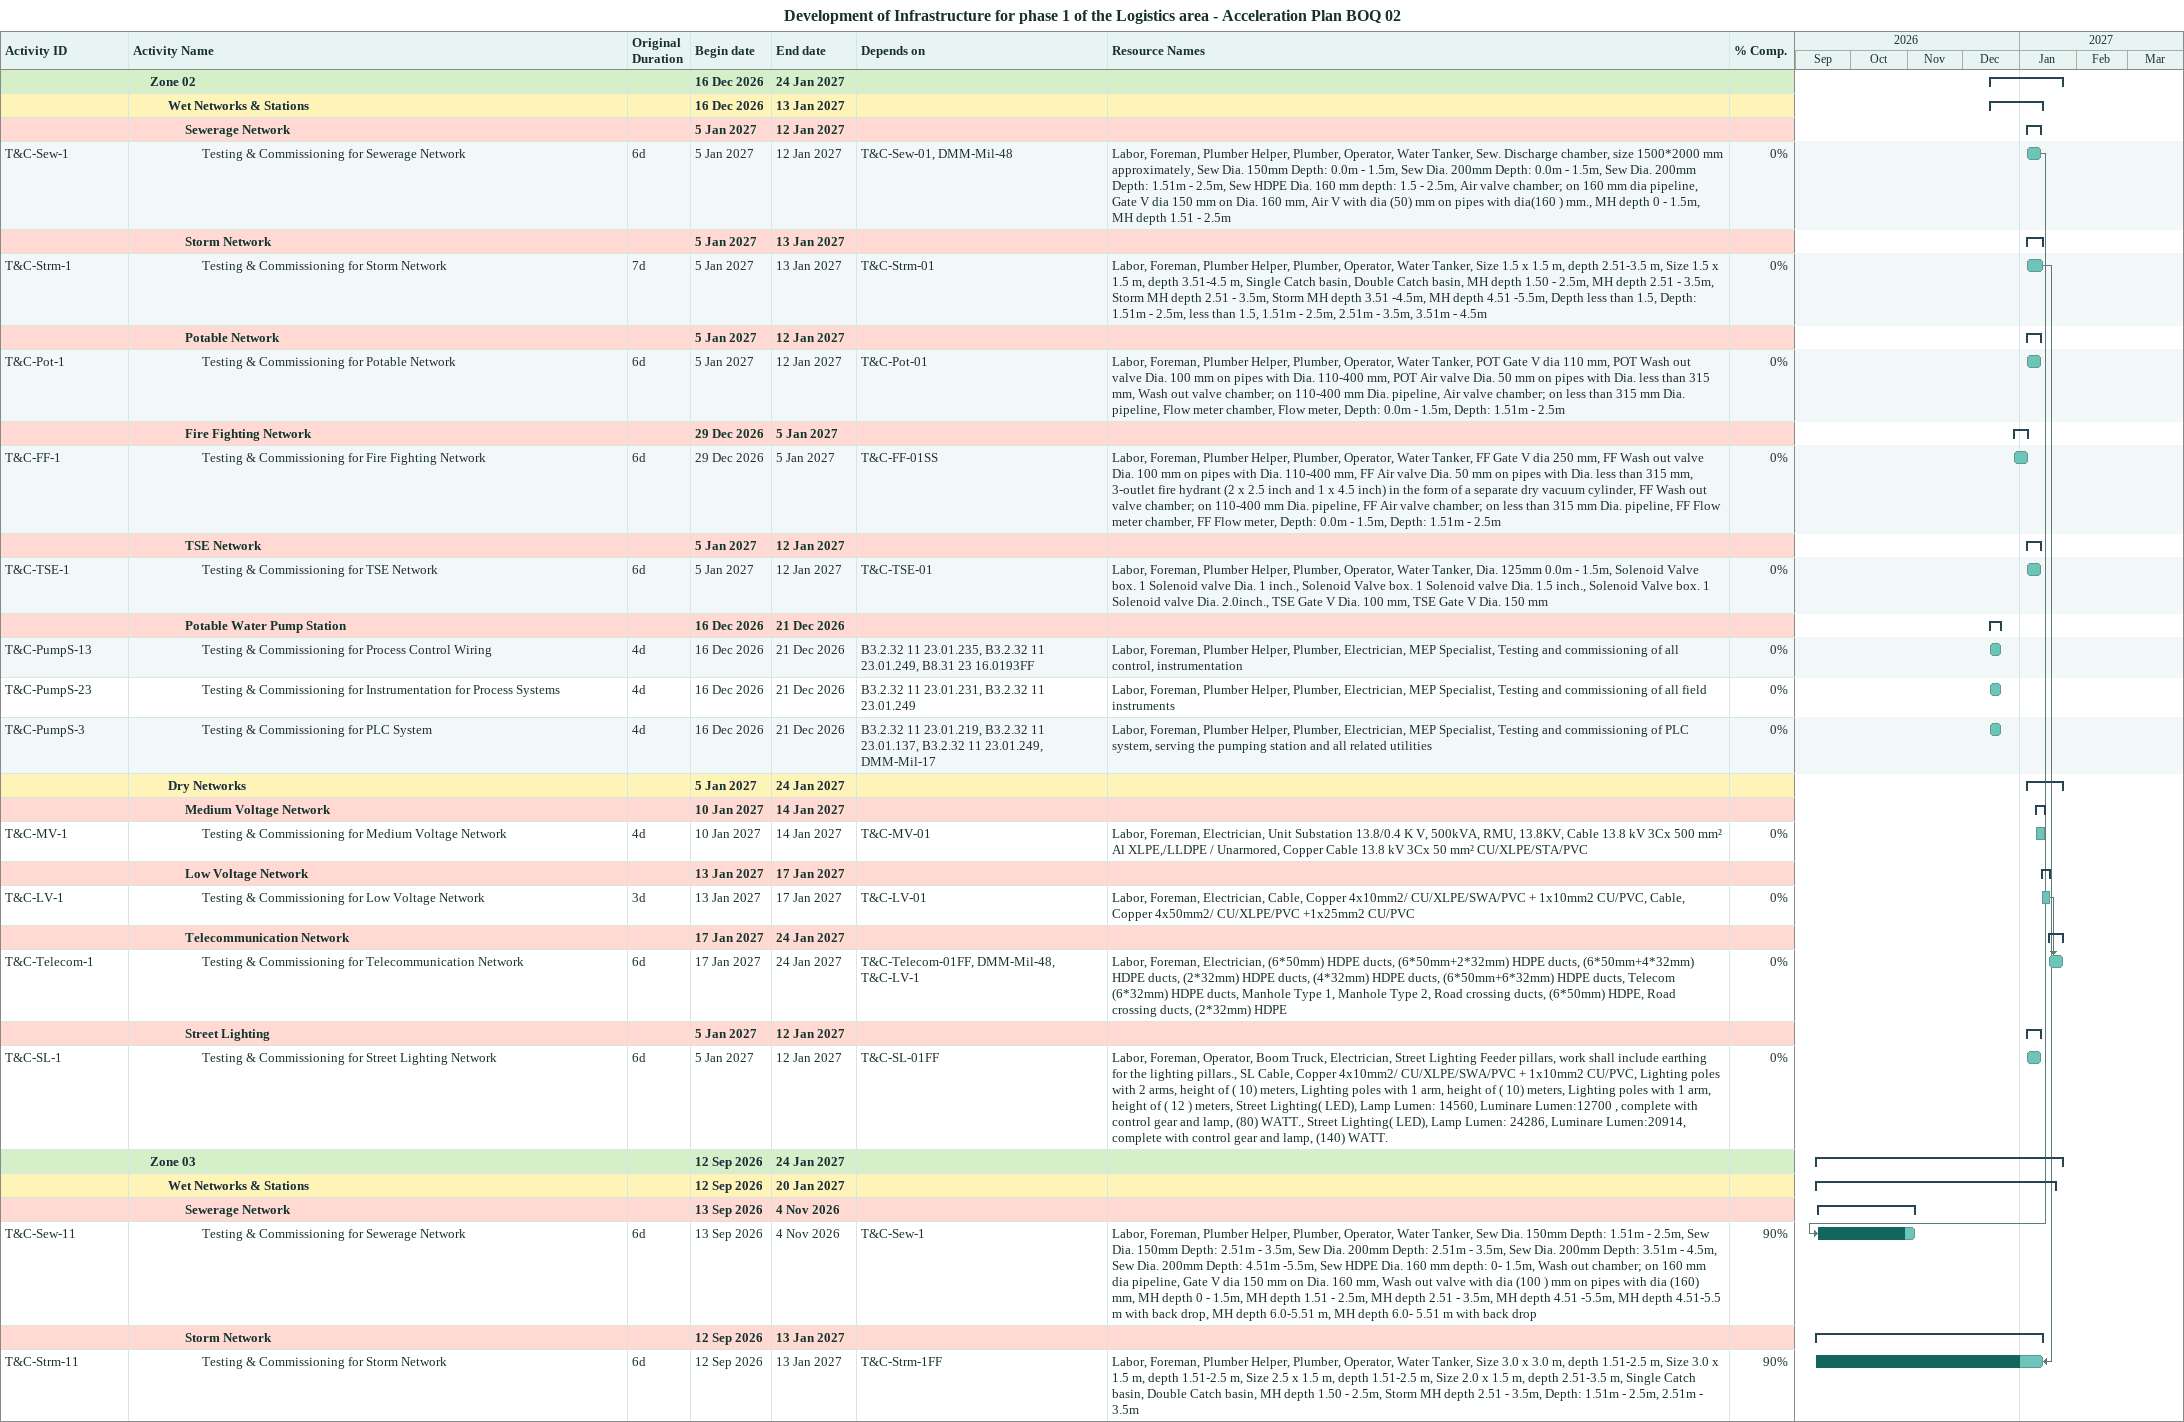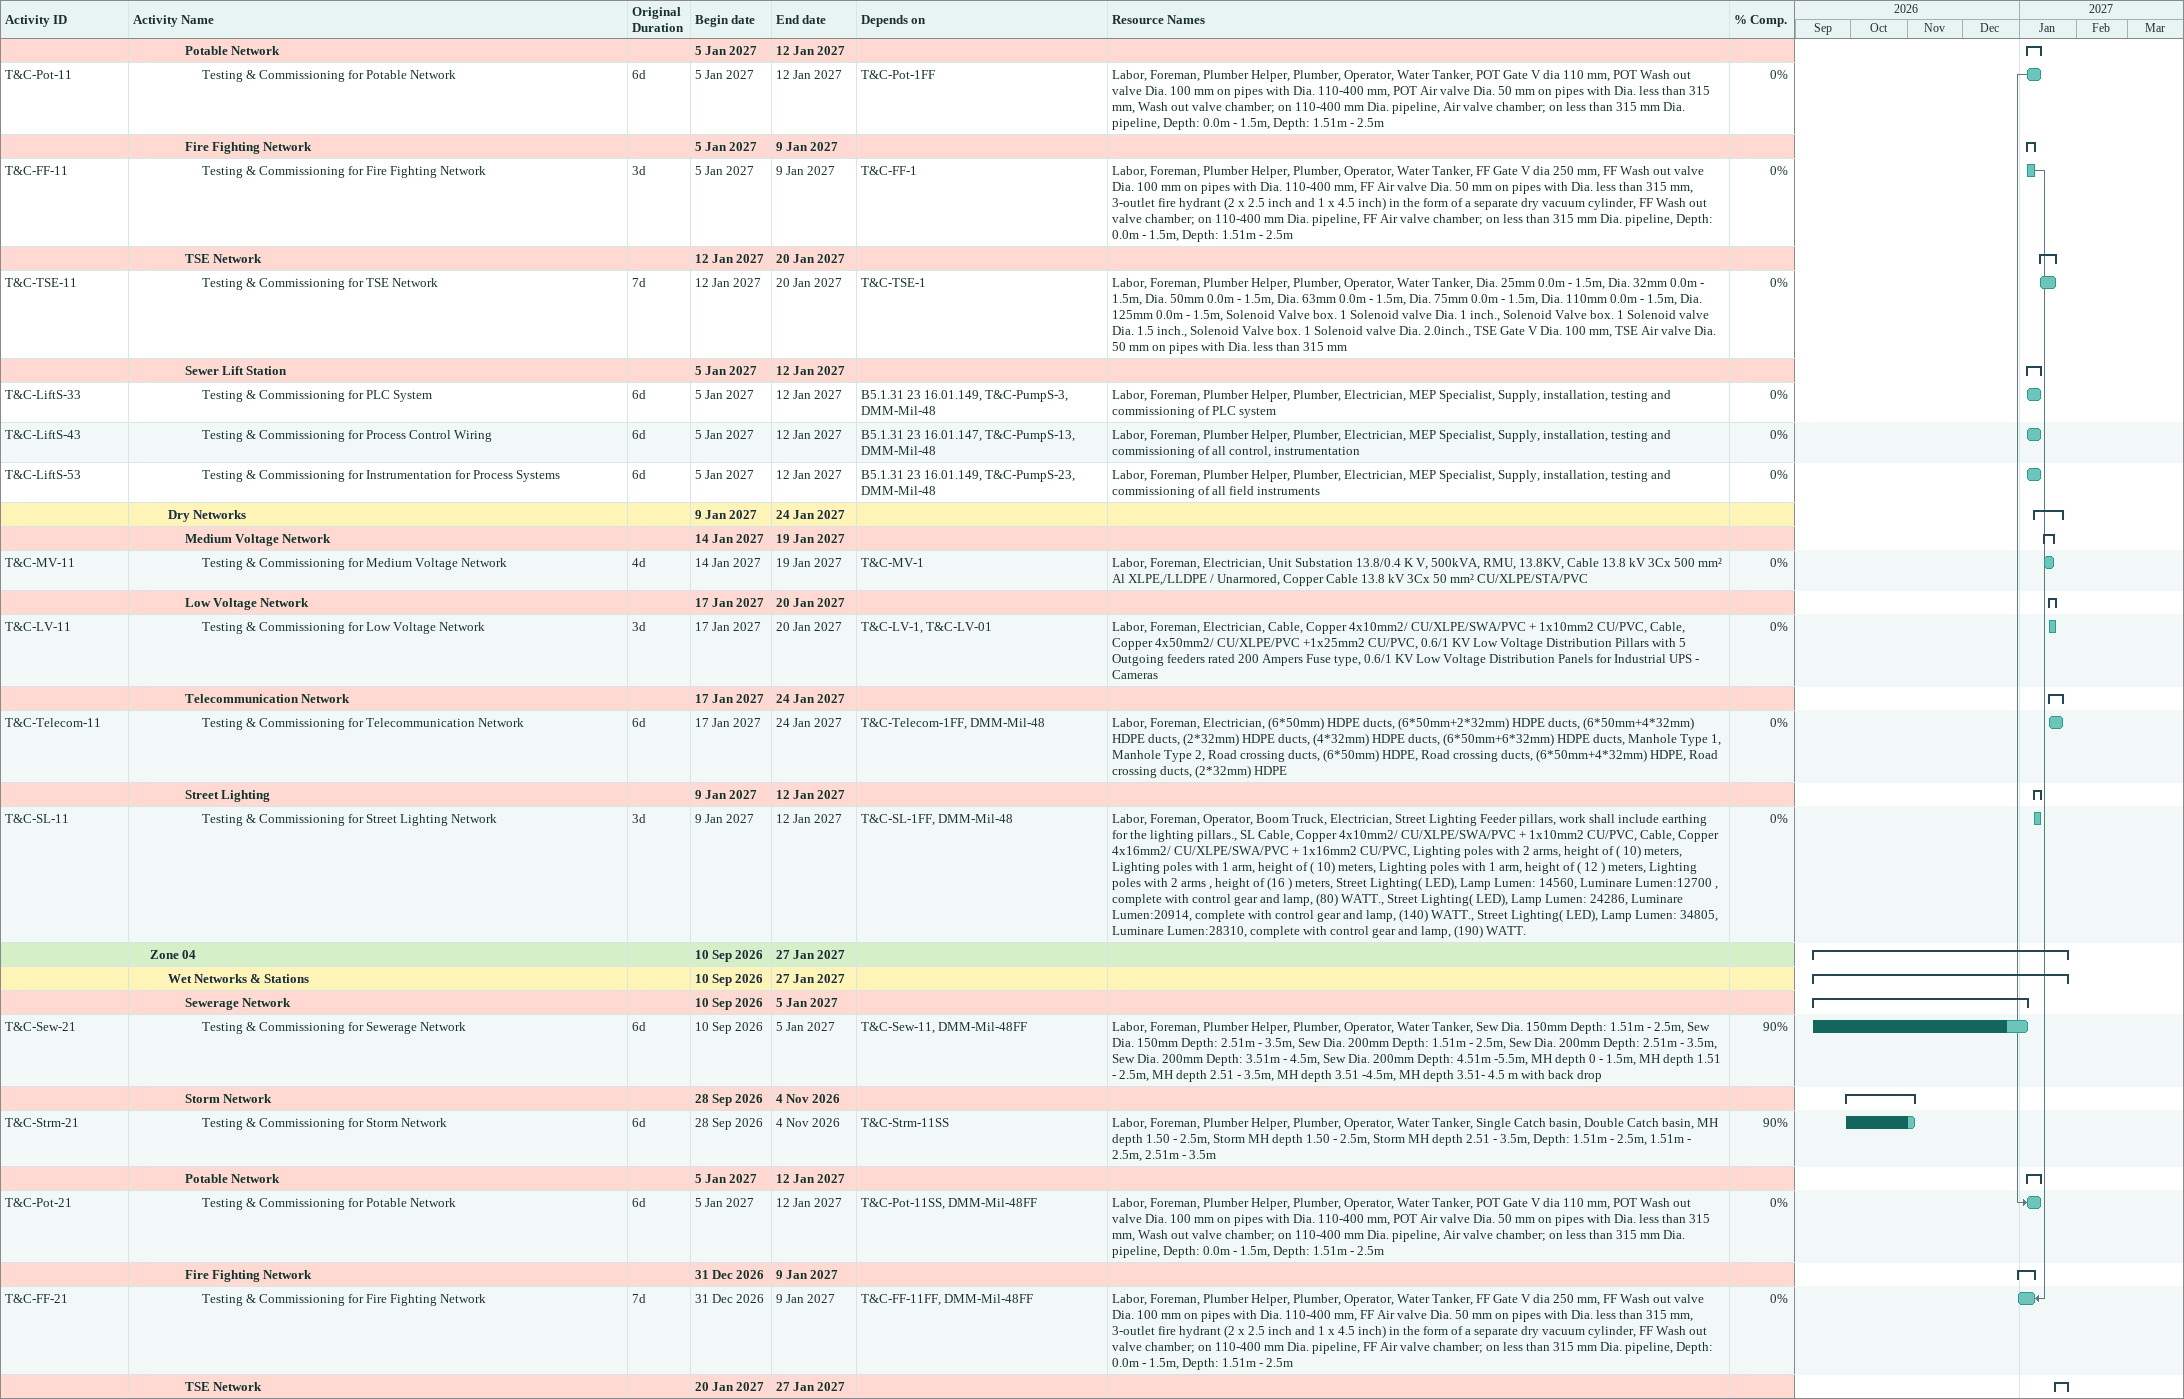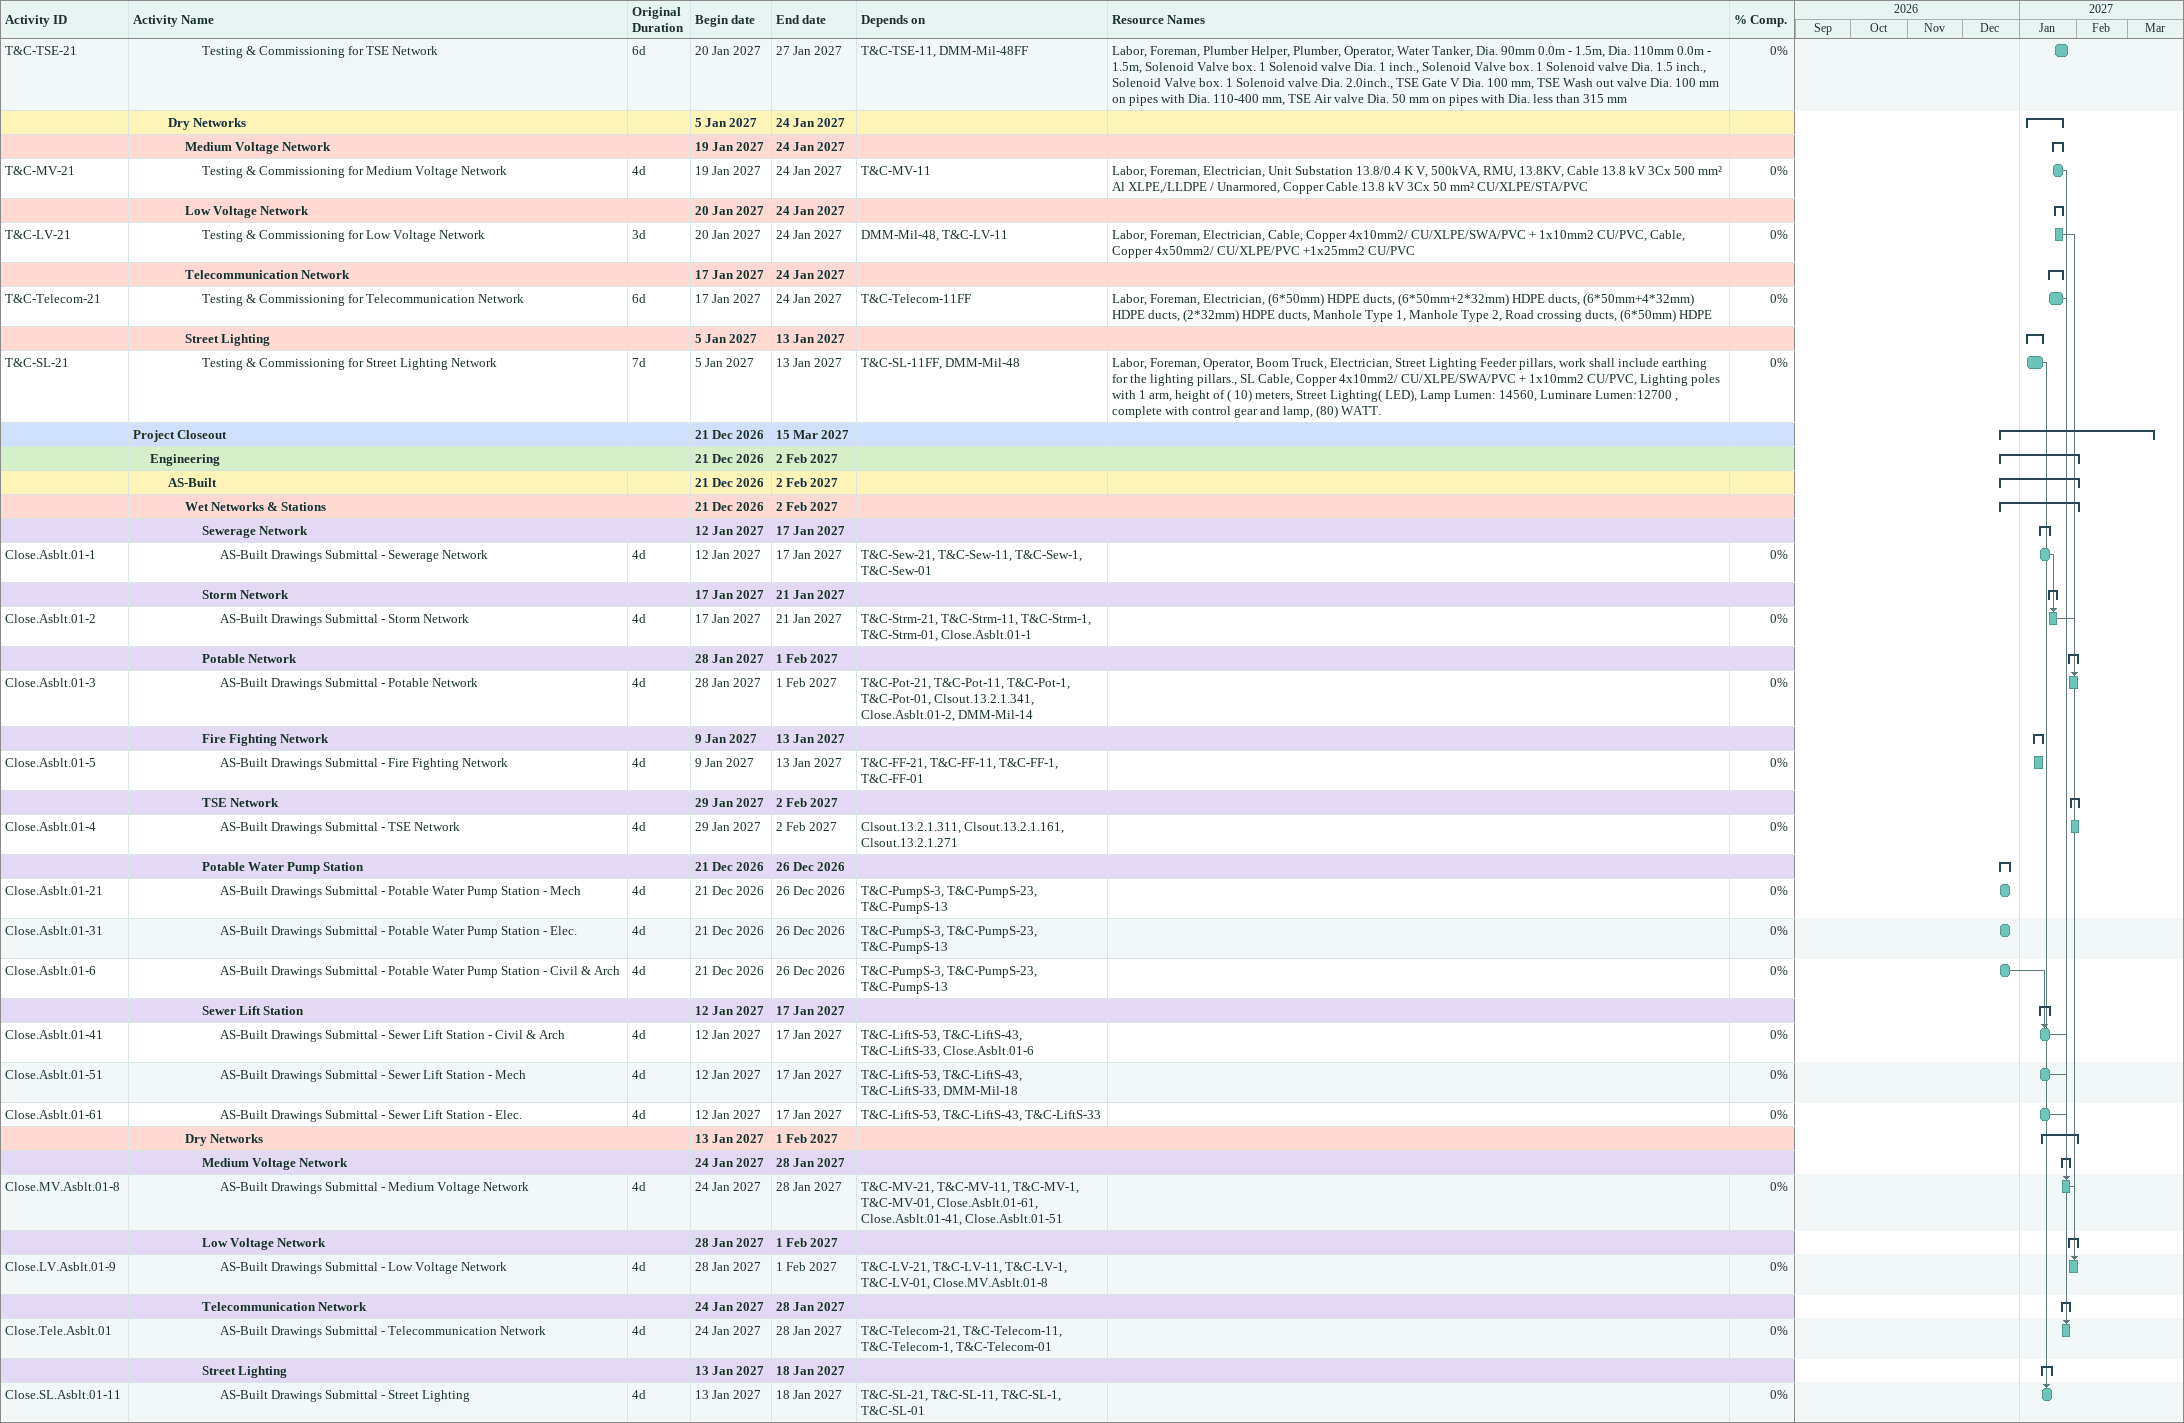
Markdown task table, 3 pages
Development of Infrastructure for phase 1 of the Logistics area - Acceleration Plan BOQ 02

| ID | Level | Task | Original duration | Start | Finish | Predecessors | Resources | % complete |
|---|---|---|---|---|---|---|---|---|
|  | 2 | **Zone 02** |  | 2026-12-16 | 2027-01-24 |  |  |  |
|  | 3 | **Wet Networks & Stations** |  | 2026-12-16 | 2027-01-13 |  |  |  |
|  | 4 | **Sewerage Network** |  | 2027-01-05 | 2027-01-12 |  |  |  |
| T&C-Sew-1 | 5 | Testing & Commissioning for Sewerage Network | 6d | 2027-01-05 | 2027-01-12 | T&C-Sew-01, DMM-Mil-48 | Labor, Foreman, Plumber Helper, Plumber, Operator, Water Tanker, Sew. Discharge chamber, size 1500*2000 mm approximately, Sew Dia. 150mm Depth: 0.0m - 1.5m, Sew Dia. 200mm Depth: 0.0m - 1.5m, Sew Dia. 200mm Depth: 1.51m - 2.5m, Sew HDPE Dia. 160 mm depth: 1.5 - 2.5m, Air valve chamber; on 160 mm dia pipeline, Gate V dia 150 mm on Dia. 160 mm, Air V with dia (50) mm on pipes with dia(160 ) mm., MH depth 0 - 1.5m, MH depth 1.51 - 2.5m | 0 |
|  | 4 | **Storm Network** |  | 2027-01-05 | 2027-01-13 |  |  |  |
| T&C-Strm-1 | 5 | Testing & Commissioning for Storm Network | 7d | 2027-01-05 | 2027-01-13 | T&C-Strm-01 | Labor, Foreman, Plumber Helper, Plumber, Operator, Water Tanker, Size 1.5 x 1.5 m, depth 2.51-3.5 m, Size 1.5 x 1.5 m, depth 3.51-4.5 m, Single Catch basin, Double Catch basin, MH depth 1.50 - 2.5m, MH depth 2.51 - 3.5m, Storm MH depth 2.51 - 3.5m, Storm MH depth 3.51 -4.5m, MH depth 4.51 -5.5m, Depth less than 1.5, Depth: 1.51m - 2.5m, less than 1.5, 1.51m - 2.5m, 2.51m - 3.5m, 3.51m - 4.5m | 0 |
|  | 4 | **Potable Network** |  | 2027-01-05 | 2027-01-12 |  |  |  |
| T&C-Pot-1 | 5 | Testing & Commissioning for Potable Network | 6d | 2027-01-05 | 2027-01-12 | T&C-Pot-01 | Labor, Foreman, Plumber Helper, Plumber, Operator, Water Tanker, POT Gate V dia 110 mm, POT Wash out valve Dia. 100 mm on pipes with Dia. 110-400 mm, POT Air valve Dia. 50 mm on pipes with Dia. less than 315 mm, Wash out valve chamber; on 110-400 mm Dia. pipeline, Air valve chamber; on less than 315 mm Dia. pipeline, Flow meter chamber, Flow meter, Depth: 0.0m - 1.5m, Depth: 1.51m - 2.5m | 0 |
|  | 4 | **Fire Fighting Network** |  | 2026-12-29 | 2027-01-05 |  |  |  |
| T&C-FF-1 | 5 | Testing & Commissioning for Fire Fighting Network | 6d | 2026-12-29 | 2027-01-05 | T&C-FF-01SS | Labor, Foreman, Plumber Helper, Plumber, Operator, Water Tanker, FF Gate V dia 250 mm, FF Wash out valve Dia. 100 mm on pipes with Dia. 110-400 mm, FF Air valve Dia. 50 mm on pipes with Dia. less than 315 mm, 3-outlet fire hydrant (2 x 2.5 inch and 1 x 4.5 inch) in the form of a separate dry vacuum cylinder, FF Wash out valve chamber; on 110-400 mm Dia. pipeline, FF Air valve chamber; on less than 315 mm Dia. pipeline, FF Flow meter chamber, FF Flow meter, Depth: 0.0m - 1.5m, Depth: 1.51m - 2.5m | 0 |
|  | 4 | **TSE Network** |  | 2027-01-05 | 2027-01-12 |  |  |  |
| T&C-TSE-1 | 5 | Testing & Commissioning for TSE Network | 6d | 2027-01-05 | 2027-01-12 | T&C-TSE-01 | Labor, Foreman, Plumber Helper, Plumber, Operator, Water Tanker, Dia. 125mm 0.0m - 1.5m, Solenoid Valve box. 1 Solenoid valve Dia. 1 inch., Solenoid Valve box. 1 Solenoid valve Dia. 1.5 inch., Solenoid Valve box. 1 Solenoid valve Dia. 2.0inch., TSE Gate V Dia. 100 mm, TSE Gate V Dia. 150 mm | 0 |
|  | 4 | **Potable Water Pump Station** |  | 2026-12-16 | 2026-12-21 |  |  |  |
| T&C-PumpS-13 | 5 | Testing & Commissioning for Process Control Wiring | 4d | 2026-12-16 | 2026-12-21 | B3.2.32 11 23.01.235, B3.2.32 11 23.01.249, B8.31 23 16.0193FF | Labor, Foreman, Plumber Helper, Plumber, Electrician, MEP Specialist, Testing and commissioning of all control, instrumentation | 0 |
| T&C-PumpS-23 | 5 | Testing & Commissioning for Instrumentation for Process Systems | 4d | 2026-12-16 | 2026-12-21 | B3.2.32 11 23.01.231, B3.2.32 11 23.01.249 | Labor, Foreman, Plumber Helper, Plumber, Electrician, MEP Specialist, Testing and commissioning of all field instruments | 0 |
| T&C-PumpS-3 | 5 | Testing & Commissioning for PLC System | 4d | 2026-12-16 | 2026-12-21 | B3.2.32 11 23.01.219, B3.2.32 11 23.01.137, B3.2.32 11 23.01.249, DMM-Mil-17 | Labor, Foreman, Plumber Helper, Plumber, Electrician, MEP Specialist, Testing and commissioning of PLC system, serving the pumping station and all related utilities | 0 |
|  | 3 | **Dry Networks** |  | 2027-01-05 | 2027-01-24 |  |  |  |
|  | 4 | **Medium Voltage Network** |  | 2027-01-10 | 2027-01-14 |  |  |  |
| T&C-MV-1 | 5 | Testing & Commissioning for Medium Voltage Network | 4d | 2027-01-10 | 2027-01-14 | T&C-MV-01 | Labor, Foreman, Electrician, Unit Substation 13.8/0.4 K V, 500kVA, RMU, 13.8KV, Cable 13.8 kV 3Cx 500 mm² Al XLPE,/LLDPE / Unarmored, Copper Cable 13.8 kV 3Cx 50 mm² CU/XLPE/STA/PVC | 0 |
|  | 4 | **Low Voltage Network** |  | 2027-01-13 | 2027-01-17 |  |  |  |
| T&C-LV-1 | 5 | Testing & Commissioning for Low Voltage Network | 3d | 2027-01-13 | 2027-01-17 | T&C-LV-01 | Labor, Foreman, Electrician, Cable, Copper 4x10mm2/ CU/XLPE/SWA/PVC + 1x10mm2 CU/PVC, Cable, Copper 4x50mm2/ CU/XLPE/PVC +1x25mm2 CU/PVC | 0 |
|  | 4 | **Telecommunication Network** |  | 2027-01-17 | 2027-01-24 |  |  |  |
| T&C-Telecom-1 | 5 | Testing & Commissioning for Telecommunication Network | 6d | 2027-01-17 | 2027-01-24 | T&C-Telecom-01FF, DMM-Mil-48, T&C-LV-1 | Labor, Foreman, Electrician, (6*50mm) HDPE ducts, (6*50mm+2*32mm) HDPE ducts, (6*50mm+4*32mm) HDPE ducts, (2*32mm) HDPE ducts, (4*32mm) HDPE ducts, (6*50mm+6*32mm) HDPE ducts, Telecom (6*32mm) HDPE ducts, Manhole Type 1, Manhole Type 2, Road crossing ducts, (6*50mm) HDPE, Road crossing ducts, (2*32mm) HDPE | 0 |
|  | 4 | **Street Lighting** |  | 2027-01-05 | 2027-01-12 |  |  |  |
| T&C-SL-1 | 5 | Testing & Commissioning for Street Lighting Network | 6d | 2027-01-05 | 2027-01-12 | T&C-SL-01FF | Labor, Foreman, Operator, Boom Truck, Electrician, Street Lighting Feeder pillars, work shall include earthing for the lighting pillars., SL Cable, Copper 4x10mm2/ CU/XLPE/SWA/PVC + 1x10mm2 CU/PVC, Lighting poles with 2 arms, height of ( 10) meters, Lighting poles with 1 arm, height of ( 10) meters, Lighting poles with 1 arm, height of ( 12 ) meters, Street Lighting( LED), Lamp Lumen: 14560, Luminare Lumen:12700 , complete with control gear and lamp, (80) WATT., Street Lighting( LED), Lamp Lumen: 24286, Luminare Lumen:20914, complete with control gear and lamp, (140) WATT. | 0 |
|  | 2 | **Zone 03** |  | 2026-09-12 | 2027-01-24 |  |  |  |
|  | 3 | **Wet Networks & Stations** |  | 2026-09-12 | 2027-01-20 |  |  |  |
|  | 4 | **Sewerage Network** |  | 2026-09-13 | 2026-11-04 |  |  |  |
| T&C-Sew-11 | 5 | Testing & Commissioning for Sewerage Network | 6d | 2026-09-13 | 2026-11-04 | T&C-Sew-1 | Labor, Foreman, Plumber Helper, Plumber, Operator, Water Tanker, Sew Dia. 150mm Depth: 1.51m - 2.5m, Sew Dia. 150mm Depth: 2.51m - 3.5m, Sew Dia. 200mm Depth: 2.51m - 3.5m, Sew Dia. 200mm Depth: 3.51m - 4.5m, Sew Dia. 200mm Depth: 4.51m -5.5m, Sew HDPE Dia. 160 mm depth: 0- 1.5m, Wash out chamber; on 160 mm dia pipeline, Gate V dia 150 mm on Dia. 160 mm, Wash out valve with dia (100 ) mm on pipes with dia (160) mm, MH depth 0 - 1.5m, MH depth 1.51 - 2.5m, MH depth 2.51 - 3.5m, MH depth 4.51 -5.5m, MH depth 4.51-5.5 m with back drop, MH depth 6.0-5.51 m, MH depth 6.0- 5.51 m with back drop | 90 |
|  | 4 | **Storm Network** |  | 2026-09-12 | 2027-01-13 |  |  |  |
| T&C-Strm-11 | 5 | Testing & Commissioning for Storm Network | 6d | 2026-09-12 | 2027-01-13 | T&C-Strm-1FF | Labor, Foreman, Plumber Helper, Plumber, Operator, Water Tanker, Size 3.0 x 3.0 m, depth 1.51-2.5 m, Size 3.0 x 1.5 m, depth 1.51-2.5 m, Size 2.5 x 1.5 m, depth 1.51-2.5 m, Size 2.0 x 1.5 m, depth 2.51-3.5 m, Single Catch basin, Double Catch basin, MH depth 1.50 - 2.5m, Storm MH depth 2.51 - 3.5m, Depth: 1.51m - 2.5m, 2.51m - 3.5m | 90 |
|  | 4 | **Potable Network** |  | 2027-01-05 | 2027-01-12 |  |  |  |
| T&C-Pot-11 | 5 | Testing & Commissioning for Potable Network | 6d | 2027-01-05 | 2027-01-12 | T&C-Pot-1FF | Labor, Foreman, Plumber Helper, Plumber, Operator, Water Tanker, POT Gate V dia 110 mm, POT Wash out valve Dia. 100 mm on pipes with Dia. 110-400 mm, POT Air valve Dia. 50 mm on pipes with Dia. less than 315 mm, Wash out valve chamber; on 110-400 mm Dia. pipeline, Air valve chamber; on less than 315 mm Dia. pipeline, Depth: 0.0m - 1.5m, Depth: 1.51m - 2.5m | 0 |
|  | 4 | **Fire Fighting Network** |  | 2027-01-05 | 2027-01-09 |  |  |  |
| T&C-FF-11 | 5 | Testing & Commissioning for Fire Fighting Network | 3d | 2027-01-05 | 2027-01-09 | T&C-FF-1 | Labor, Foreman, Plumber Helper, Plumber, Operator, Water Tanker, FF Gate V dia 250 mm, FF Wash out valve Dia. 100 mm on pipes with Dia. 110-400 mm, FF Air valve Dia. 50 mm on pipes with Dia. less than 315 mm, 3-outlet fire hydrant (2 x 2.5 inch and 1 x 4.5 inch) in the form of a separate dry vacuum cylinder, FF Wash out valve chamber; on 110-400 mm Dia. pipeline, FF Air valve chamber; on less than 315 mm Dia. pipeline, Depth: 0.0m - 1.5m, Depth: 1.51m - 2.5m | 0 |
|  | 4 | **TSE Network** |  | 2027-01-12 | 2027-01-20 |  |  |  |
| T&C-TSE-11 | 5 | Testing & Commissioning for TSE Network | 7d | 2027-01-12 | 2027-01-20 | T&C-TSE-1 | Labor, Foreman, Plumber Helper, Plumber, Operator, Water Tanker, Dia. 25mm 0.0m - 1.5m, Dia. 32mm 0.0m - 1.5m, Dia. 50mm 0.0m - 1.5m, Dia. 63mm 0.0m - 1.5m, Dia. 75mm 0.0m - 1.5m, Dia. 110mm 0.0m - 1.5m, Dia. 125mm 0.0m - 1.5m, Solenoid Valve box. 1 Solenoid valve Dia. 1 inch., Solenoid Valve box. 1 Solenoid valve Dia. 1.5 inch., Solenoid Valve box. 1 Solenoid valve Dia. 2.0inch., TSE Gate V Dia. 100 mm, TSE Air valve Dia. 50 mm on pipes with Dia. less than 315 mm | 0 |
|  | 4 | **Sewer Lift Station** |  | 2027-01-05 | 2027-01-12 |  |  |  |
| T&C-LiftS-33 | 5 | Testing & Commissioning for PLC System | 6d | 2027-01-05 | 2027-01-12 | B5.1.31 23 16.01.149, T&C-PumpS-3, DMM-Mil-48 | Labor, Foreman, Plumber Helper, Plumber, Electrician, MEP Specialist, Supply, installation, testing and commissioning of PLC system | 0 |
| T&C-LiftS-43 | 5 | Testing & Commissioning for Process Control Wiring | 6d | 2027-01-05 | 2027-01-12 | B5.1.31 23 16.01.147, T&C-PumpS-13, DMM-Mil-48 | Labor, Foreman, Plumber Helper, Plumber, Electrician, MEP Specialist, Supply, installation, testing and commissioning of all control, instrumentation | 0 |
| T&C-LiftS-53 | 5 | Testing & Commissioning for Instrumentation for Process Systems | 6d | 2027-01-05 | 2027-01-12 | B5.1.31 23 16.01.149, T&C-PumpS-23, DMM-Mil-48 | Labor, Foreman, Plumber Helper, Plumber, Electrician, MEP Specialist, Supply, installation, testing and commissioning of all field instruments | 0 |
|  | 3 | **Dry Networks** |  | 2027-01-09 | 2027-01-24 |  |  |  |
|  | 4 | **Medium Voltage Network** |  | 2027-01-14 | 2027-01-19 |  |  |  |
| T&C-MV-11 | 5 | Testing & Commissioning for Medium Voltage Network | 4d | 2027-01-14 | 2027-01-19 | T&C-MV-1 | Labor, Foreman, Electrician, Unit Substation 13.8/0.4 K V, 500kVA, RMU, 13.8KV, Cable 13.8 kV 3Cx 500 mm² Al XLPE,/LLDPE / Unarmored, Copper Cable 13.8 kV 3Cx 50 mm² CU/XLPE/STA/PVC | 0 |
|  | 4 | **Low Voltage Network** |  | 2027-01-17 | 2027-01-20 |  |  |  |
| T&C-LV-11 | 5 | Testing & Commissioning for Low Voltage Network | 3d | 2027-01-17 | 2027-01-20 | T&C-LV-1, T&C-LV-01 | Labor, Foreman, Electrician, Cable, Copper 4x10mm2/ CU/XLPE/SWA/PVC + 1x10mm2 CU/PVC, Cable, Copper 4x50mm2/ CU/XLPE/PVC +1x25mm2 CU/PVC, 0.6/1 KV Low Voltage Distribution Pillars with 5 Outgoing feeders rated 200 Ampers Fuse type, 0.6/1 KV Low Voltage Distribution Panels for Industrial UPS - Cameras | 0 |
|  | 4 | **Telecommunication Network** |  | 2027-01-17 | 2027-01-24 |  |  |  |
| T&C-Telecom-11 | 5 | Testing & Commissioning for Telecommunication Network | 6d | 2027-01-17 | 2027-01-24 | T&C-Telecom-1FF, DMM-Mil-48 | Labor, Foreman, Electrician, (6*50mm) HDPE ducts, (6*50mm+2*32mm) HDPE ducts, (6*50mm+4*32mm) HDPE ducts, (2*32mm) HDPE ducts, (4*32mm) HDPE ducts, (6*50mm+6*32mm) HDPE ducts, Manhole Type 1, Manhole Type 2, Road crossing ducts, (6*50mm) HDPE, Road crossing ducts, (6*50mm+4*32mm) HDPE, Road crossing ducts, (2*32mm) HDPE | 0 |
|  | 4 | **Street Lighting** |  | 2027-01-09 | 2027-01-12 |  |  |  |
| T&C-SL-11 | 5 | Testing & Commissioning for Street Lighting Network | 3d | 2027-01-09 | 2027-01-12 | T&C-SL-1FF, DMM-Mil-48 | Labor, Foreman, Operator, Boom Truck, Electrician, Street Lighting Feeder pillars, work shall include earthing for the lighting pillars., SL Cable, Copper 4x10mm2/ CU/XLPE/SWA/PVC + 1x10mm2 CU/PVC, Cable, Copper 4x16mm2/ CU/XLPE/SWA/PVC + 1x16mm2 CU/PVC, Lighting poles with 2 arms, height of ( 10) meters, Lighting poles with 1 arm, height of ( 10) meters, Lighting poles with 1 arm, height of ( 12 ) meters, Lighting poles with 2 arms , height of (16 ) meters, Street Lighting( LED), Lamp Lumen: 14560, Luminare Lumen:12700 , complete with control gear and lamp, (80) WATT., Street Lighting( LED), Lamp Lumen: 24286, Luminare Lumen:20914, complete with control gear and lamp, (140) WATT., Street Lighting( LED), Lamp Lumen: 34805, Luminare Lumen:28310, complete with control gear and lamp, (190) WATT. | 0 |
|  | 2 | **Zone 04** |  | 2026-09-10 | 2027-01-27 |  |  |  |
|  | 3 | **Wet Networks & Stations** |  | 2026-09-10 | 2027-01-27 |  |  |  |
|  | 4 | **Sewerage Network** |  | 2026-09-10 | 2027-01-05 |  |  |  |
| T&C-Sew-21 | 5 | Testing & Commissioning for Sewerage Network | 6d | 2026-09-10 | 2027-01-05 | T&C-Sew-11, DMM-Mil-48FF | Labor, Foreman, Plumber Helper, Plumber, Operator, Water Tanker, Sew Dia. 150mm Depth: 1.51m - 2.5m, Sew Dia. 150mm Depth: 2.51m - 3.5m, Sew Dia. 200mm Depth: 1.51m - 2.5m, Sew Dia. 200mm Depth: 2.51m - 3.5m, Sew Dia. 200mm Depth: 3.51m - 4.5m, Sew Dia. 200mm Depth: 4.51m -5.5m, MH depth 0 - 1.5m, MH depth 1.51 - 2.5m, MH depth 2.51 - 3.5m, MH depth 3.51 -4.5m, MH depth 3.51- 4.5 m with back drop | 90 |
|  | 4 | **Storm Network** |  | 2026-09-28 | 2026-11-04 |  |  |  |
| T&C-Strm-21 | 5 | Testing & Commissioning for Storm Network | 6d | 2026-09-28 | 2026-11-04 | T&C-Strm-11SS | Labor, Foreman, Plumber Helper, Plumber, Operator, Water Tanker, Single Catch basin, Double Catch basin, MH depth 1.50 - 2.5m, Storm MH depth 1.50 - 2.5m, Storm MH depth 2.51 - 3.5m, Depth: 1.51m - 2.5m, 1.51m - 2.5m, 2.51m - 3.5m | 90 |
|  | 4 | **Potable Network** |  | 2027-01-05 | 2027-01-12 |  |  |  |
| T&C-Pot-21 | 5 | Testing & Commissioning for Potable Network | 6d | 2027-01-05 | 2027-01-12 | T&C-Pot-11SS, DMM-Mil-48FF | Labor, Foreman, Plumber Helper, Plumber, Operator, Water Tanker, POT Gate V dia 110 mm, POT Wash out valve Dia. 100 mm on pipes with Dia. 110-400 mm, POT Air valve Dia. 50 mm on pipes with Dia. less than 315 mm, Wash out valve chamber; on 110-400 mm Dia. pipeline, Air valve chamber; on less than 315 mm Dia. pipeline, Depth: 0.0m - 1.5m, Depth: 1.51m - 2.5m | 0 |
|  | 4 | **Fire Fighting Network** |  | 2026-12-31 | 2027-01-09 |  |  |  |
| T&C-FF-21 | 5 | Testing & Commissioning for Fire Fighting Network | 7d | 2026-12-31 | 2027-01-09 | T&C-FF-11FF, DMM-Mil-48FF | Labor, Foreman, Plumber Helper, Plumber, Operator, Water Tanker, FF Gate V dia 250 mm, FF Wash out valve Dia. 100 mm on pipes with Dia. 110-400 mm, FF Air valve Dia. 50 mm on pipes with Dia. less than 315 mm, 3-outlet fire hydrant (2 x 2.5 inch and 1 x 4.5 inch) in the form of a separate dry vacuum cylinder, FF Wash out valve chamber; on 110-400 mm Dia. pipeline, FF Air valve chamber; on less than 315 mm Dia. pipeline, Depth: 0.0m - 1.5m, Depth: 1.51m - 2.5m | 0 |
|  | 4 | **TSE Network** |  | 2027-01-20 | 2027-01-27 |  |  |  |
| T&C-TSE-21 | 5 | Testing & Commissioning for TSE Network | 6d | 2027-01-20 | 2027-01-27 | T&C-TSE-11, DMM-Mil-48FF | Labor, Foreman, Plumber Helper, Plumber, Operator, Water Tanker, Dia. 90mm 0.0m - 1.5m, Dia. 110mm 0.0m - 1.5m, Solenoid Valve box. 1 Solenoid valve Dia. 1 inch., Solenoid Valve box. 1 Solenoid valve Dia. 1.5 inch., Solenoid Valve box. 1 Solenoid valve Dia. 2.0inch., TSE Gate V Dia. 100 mm, TSE Wash out valve Dia. 100 mm on pipes with Dia. 110-400 mm, TSE Air valve Dia. 50 mm on pipes with Dia. less than 315 mm | 0 |
|  | 3 | **Dry Networks** |  | 2027-01-05 | 2027-01-24 |  |  |  |
|  | 4 | **Medium Voltage Network** |  | 2027-01-19 | 2027-01-24 |  |  |  |
| T&C-MV-21 | 5 | Testing & Commissioning for Medium Voltage Network | 4d | 2027-01-19 | 2027-01-24 | T&C-MV-11 | Labor, Foreman, Electrician, Unit Substation 13.8/0.4 K V, 500kVA, RMU, 13.8KV, Cable 13.8 kV 3Cx 500 mm² Al XLPE,/LLDPE / Unarmored, Copper Cable 13.8 kV 3Cx 50 mm² CU/XLPE/STA/PVC | 0 |
|  | 4 | **Low Voltage Network** |  | 2027-01-20 | 2027-01-24 |  |  |  |
| T&C-LV-21 | 5 | Testing & Commissioning for Low Voltage Network | 3d | 2027-01-20 | 2027-01-24 | DMM-Mil-48, T&C-LV-11 | Labor, Foreman, Electrician, Cable, Copper 4x10mm2/ CU/XLPE/SWA/PVC + 1x10mm2 CU/PVC, Cable, Copper 4x50mm2/ CU/XLPE/PVC +1x25mm2 CU/PVC | 0 |
|  | 4 | **Telecommunication Network** |  | 2027-01-17 | 2027-01-24 |  |  |  |
| T&C-Telecom-21 | 5 | Testing & Commissioning for Telecommunication Network | 6d | 2027-01-17 | 2027-01-24 | T&C-Telecom-11FF | Labor, Foreman, Electrician, (6*50mm) HDPE ducts, (6*50mm+2*32mm) HDPE ducts, (6*50mm+4*32mm) HDPE ducts, (2*32mm) HDPE ducts, Manhole Type 1, Manhole Type 2, Road crossing ducts, (6*50mm) HDPE | 0 |
|  | 4 | **Street Lighting** |  | 2027-01-05 | 2027-01-13 |  |  |  |
| T&C-SL-21 | 5 | Testing & Commissioning for Street Lighting Network | 7d | 2027-01-05 | 2027-01-13 | T&C-SL-11FF, DMM-Mil-48 | Labor, Foreman, Operator, Boom Truck, Electrician, Street Lighting Feeder pillars, work shall include earthing for the lighting pillars., SL Cable, Copper 4x10mm2/ CU/XLPE/SWA/PVC + 1x10mm2 CU/PVC, Lighting poles with 1 arm, height of ( 10) meters, Street Lighting( LED), Lamp Lumen: 14560, Luminare Lumen:12700 , complete with control gear and lamp, (80) WATT. | 0 |
|  | 1 | **Project Closeout** |  | 2026-12-21 | 2027-03-15 |  |  |  |
|  | 2 | **Engineering** |  | 2026-12-21 | 2027-02-02 |  |  |  |
|  | 3 | **AS-Built** |  | 2026-12-21 | 2027-02-02 |  |  |  |
|  | 4 | **Wet Networks & Stations** |  | 2026-12-21 | 2027-02-02 |  |  |  |
|  | 5 | **Sewerage Network** |  | 2027-01-12 | 2027-01-17 |  |  |  |
| Close.Asblt.01-1 | 6 | AS-Built Drawings Submittal - Sewerage Network | 4d | 2027-01-12 | 2027-01-17 | T&C-Sew-21, T&C-Sew-11, T&C-Sew-1, T&C-Sew-01 |  | 0 |
|  | 5 | **Storm Network** |  | 2027-01-17 | 2027-01-21 |  |  |  |
| Close.Asblt.01-2 | 6 | AS-Built Drawings Submittal - Storm Network | 4d | 2027-01-17 | 2027-01-21 | T&C-Strm-21, T&C-Strm-11, T&C-Strm-1, T&C-Strm-01, Close.Asblt.01-1 |  | 0 |
|  | 5 | **Potable Network** |  | 2027-01-28 | 2027-02-01 |  |  |  |
| Close.Asblt.01-3 | 6 | AS-Built Drawings Submittal - Potable Network | 4d | 2027-01-28 | 2027-02-01 | T&C-Pot-21, T&C-Pot-11, T&C-Pot-1, T&C-Pot-01, Clsout.13.2.1.341, Close.Asblt.01-2, DMM-Mil-14 |  | 0 |
|  | 5 | **Fire Fighting Network** |  | 2027-01-09 | 2027-01-13 |  |  |  |
| Close.Asblt.01-5 | 6 | AS-Built Drawings Submittal - Fire Fighting Network | 4d | 2027-01-09 | 2027-01-13 | T&C-FF-21, T&C-FF-11, T&C-FF-1, T&C-FF-01 |  | 0 |
|  | 5 | **TSE Network** |  | 2027-01-29 | 2027-02-02 |  |  |  |
| Close.Asblt.01-4 | 6 | AS-Built Drawings Submittal - TSE Network | 4d | 2027-01-29 | 2027-02-02 | Clsout.13.2.1.311, Clsout.13.2.1.161, Clsout.13.2.1.271 |  | 0 |
|  | 5 | **Potable Water Pump Station** |  | 2026-12-21 | 2026-12-26 |  |  |  |
| Close.Asblt.01-21 | 6 | AS-Built Drawings Submittal - Potable Water Pump Station - Mech | 4d | 2026-12-21 | 2026-12-26 | T&C-PumpS-3, T&C-PumpS-23, T&C-PumpS-13 |  | 0 |
| Close.Asblt.01-31 | 6 | AS-Built Drawings Submittal - Potable Water Pump Station - Elec. | 4d | 2026-12-21 | 2026-12-26 | T&C-PumpS-3, T&C-PumpS-23, T&C-PumpS-13 |  | 0 |
| Close.Asblt.01-6 | 6 | AS-Built Drawings Submittal - Potable Water Pump Station - Civil & Arch | 4d | 2026-12-21 | 2026-12-26 | T&C-PumpS-3, T&C-PumpS-23, T&C-PumpS-13 |  | 0 |
|  | 5 | **Sewer Lift Station** |  | 2027-01-12 | 2027-01-17 |  |  |  |
| Close.Asblt.01-41 | 6 | AS-Built Drawings Submittal - Sewer Lift Station - Civil & Arch | 4d | 2027-01-12 | 2027-01-17 | T&C-LiftS-53, T&C-LiftS-43, T&C-LiftS-33, Close.Asblt.01-6 |  | 0 |
| Close.Asblt.01-51 | 6 | AS-Built Drawings Submittal - Sewer Lift Station - Mech | 4d | 2027-01-12 | 2027-01-17 | T&C-LiftS-53, T&C-LiftS-43, T&C-LiftS-33, DMM-Mil-18 |  | 0 |
| Close.Asblt.01-61 | 6 | AS-Built Drawings Submittal - Sewer Lift Station - Elec. | 4d | 2027-01-12 | 2027-01-17 | T&C-LiftS-53, T&C-LiftS-43, T&C-LiftS-33 |  | 0 |
|  | 4 | **Dry Networks** |  | 2027-01-13 | 2027-02-01 |  |  |  |
|  | 5 | **Medium Voltage Network** |  | 2027-01-24 | 2027-01-28 |  |  |  |
| Close.MV.Asblt.01-8 | 6 | AS-Built Drawings Submittal - Medium Voltage Network | 4d | 2027-01-24 | 2027-01-28 | T&C-MV-21, T&C-MV-11, T&C-MV-1, T&C-MV-01, Close.Asblt.01-61, Close.Asblt.01-41, Close.Asblt.01-51 |  | 0 |
|  | 5 | **Low Voltage Network** |  | 2027-01-28 | 2027-02-01 |  |  |  |
| Close.LV.Asblt.01-9 | 6 | AS-Built Drawings Submittal - Low Voltage Network | 4d | 2027-01-28 | 2027-02-01 | T&C-LV-21, T&C-LV-11, T&C-LV-1, T&C-LV-01, Close.MV.Asblt.01-8 |  | 0 |
|  | 5 | **Telecommunication Network** |  | 2027-01-24 | 2027-01-28 |  |  |  |
| Close.Tele.Asblt.01 | 6 | AS-Built Drawings Submittal - Telecommunication Network | 4d | 2027-01-24 | 2027-01-28 | T&C-Telecom-21, T&C-Telecom-11, T&C-Telecom-1, T&C-Telecom-01 |  | 0 |
|  | 5 | **Street Lighting** |  | 2027-01-13 | 2027-01-18 |  |  |  |
| Close.SL.Asblt.01-11 | 6 | AS-Built Drawings Submittal - Street Lighting | 4d | 2027-01-13 | 2027-01-18 | T&C-SL-21, T&C-SL-11, T&C-SL-1, T&C-SL-01 |  | 0 |
